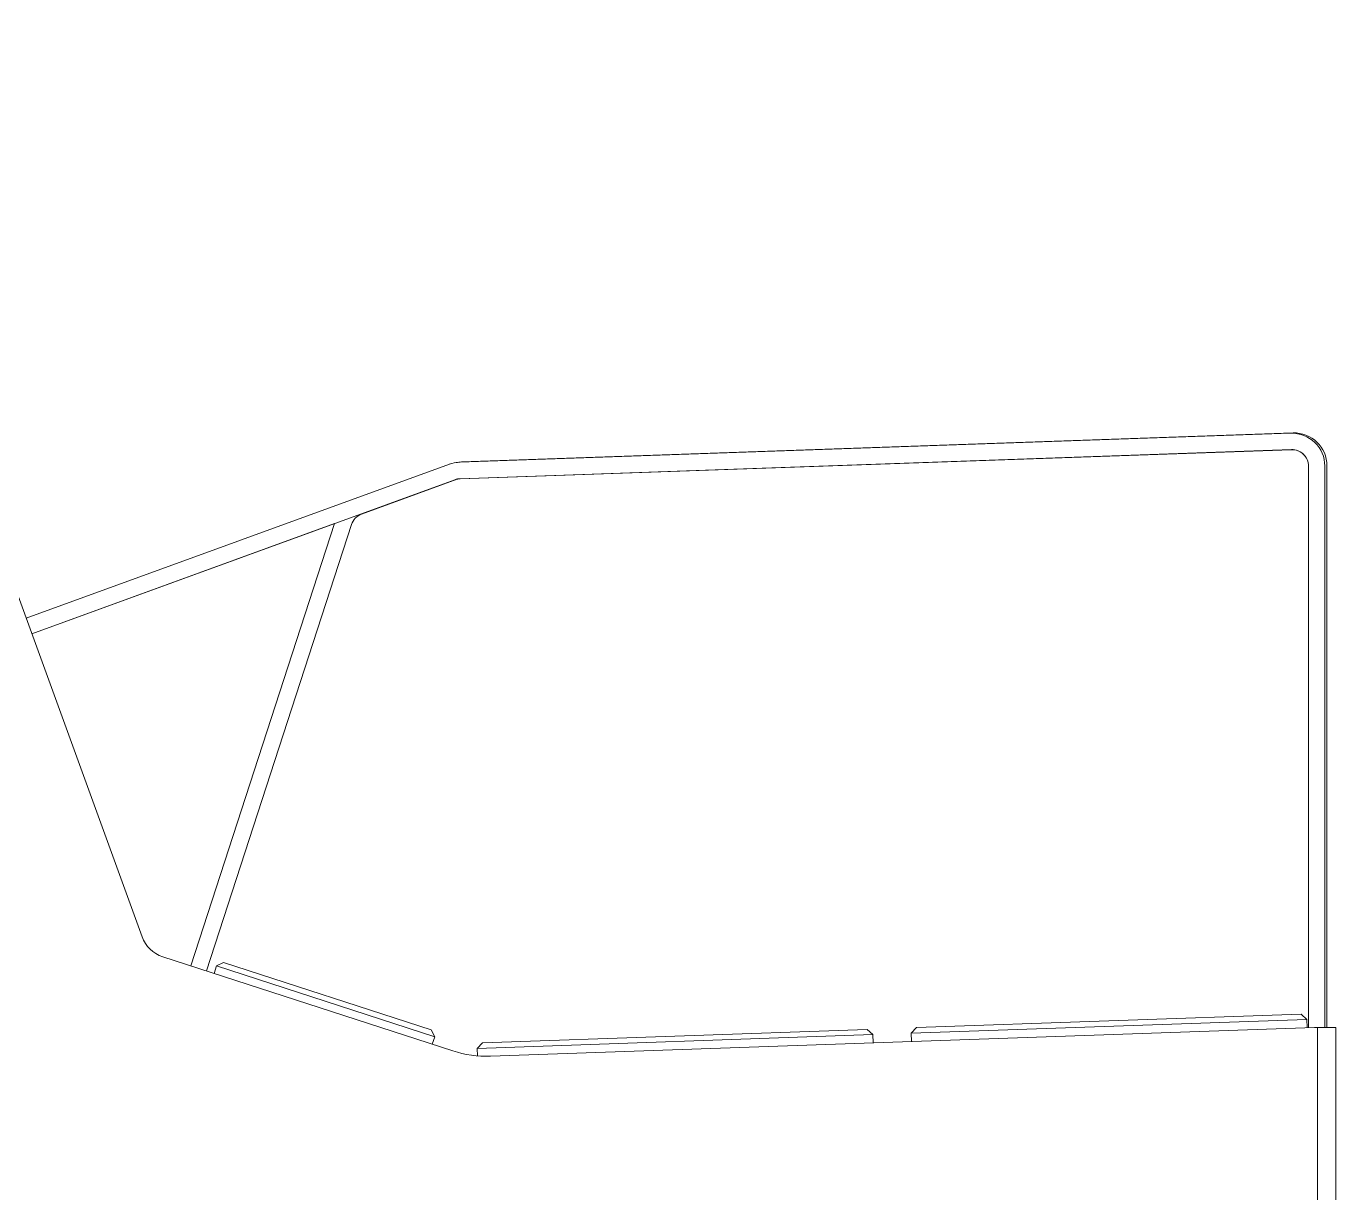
# Model space of a CAD drawing. Header units: millimetres. Extents: x 22162 to 28102, y 3160 to 7360.
# Drawn here: x 23541.4 to 24021, y 6257.6 to 6684.8 of the extents above; entities that cross this region are included whole.
import ezdxf

# ---------------------------------------------------------------- set-up
doc = ezdxf.new("R2010")
doc.units = ezdxf.units.MM
doc.header["$LTSCALE"] = 0.3
doc.layers.add('Visible', color=7, linetype='Continuous', lineweight=18)

msp = doc.modelspace()

# ---------------------------------------------------------------- linework, layer by layer
at = {"layer": 'Visible', "color": 0}
for p, q in [((23462.53, 6684.79), (23583.89, 6351.34)), ((24004.57, 6535.72), (23700.08, 6525.07)), ((24005.36, 6535.84), (23700.88, 6525.21)), ((24005.36, 6535.84), (23700.88, 6525.21)), ((24004.78, 6529.72), (23700.29, 6519.08)), ((24004.79, 6529.7), (23700.31, 6519.06)), ((23696.4, 6524.35), (23541.45, 6467.95)), ((24011, 6318.05), (24010.99, 6523.73)), ((24017, 6318.13), (24016.99, 6523.73)), ((24017.78, 6318.13), (24017.78, 6523.85)), ((24017.78, 6318.13), (24017.78, 6523.85)), ((23698.45, 6518.72), (23543.5, 6462.31)), ((23699.24, 6518.85), (23664.24, 6506.11)), ((23654.39, 6502.66), (23543.51, 6462.3)), ((23654.39, 6502.68), (23601.76, 6340.69)), ((23654.39, 6502.68), (23601.76, 6340.69)), ((23660.59, 6502.33), (23607.46, 6338.83)), ((23591.46, 6344.03), (23697.66, 6309.52)), ((23610.26, 6337.92), (23611.15, 6340.66)), ((23611.15, 6340.66), (23691.04, 6314.71)), ((23613.67, 6341.95), (23689.75, 6317.23)), ((23865.5, 6315.97), (24010.41, 6321.03)), ((23867.43, 6318.04), (24008.34, 6322.96)), ((24010.41, 6321.03), (24010.52, 6318.04)), ((23849.44, 6317.41), (23708.53, 6312.49)), ((23711.42, 6307.59), (24013.24, 6318.13)), ((23865.61, 6312.97), (23865.5, 6315.97)), ((24013.24, 6318.13), (24014.28, 6318.13)), ((24014.28, 5888.13), (24014.28, 6318.13)), ((24021.01, 6318.13), (24019.03, 6318.13)), ((24021.01, 6318.13), (24021.01, 5888.13)), ((23691.04, 6314.71), (23690.15, 6311.97)), ((23851.51, 6315.48), (23706.6, 6310.42)), ((23851.61, 6312.49), (23851.51, 6315.48)), ((23706.6, 6310.42), (23706.69, 6307.71))]:
    msp.add_line(p, q, dxfattribs=at)
for points in [[(23611.15, 6340.66), (23613.67, 6341.95)], [(23611.15, 6340.66), (23613.67, 6341.95)], [(24008.34, 6322.96), (24010.41, 6321.03)], [(24008.34, 6322.96), (24010.41, 6321.03)], [(23689.75, 6317.23), (23691.04, 6314.71)], [(23689.75, 6317.23), (23691.04, 6314.71)], [(23851.51, 6315.48), (23849.44, 6317.41)], [(23851.51, 6315.48), (23849.44, 6317.41)], [(23865.5, 6315.97), (23867.43, 6318.04)], [(23865.5, 6315.97), (23867.43, 6318.04)], [(24014.28, 6318.13), (24019.03, 6318.13)], [(24021.01, 6318.13), (24019.03, 6318.13)], [(23708.53, 6312.49), (23706.6, 6310.42)], [(23708.53, 6312.49), (23706.6, 6310.42)]]:
    msp.add_lwpolyline(points, dxfattribs=at)
for centre, radius, start, end in [((24004.99, 6523.73), 12, 0.003, 92.003), ((24005.78, 6523.85), 12, 0, 92), ((24004.99, 6523.73), 6, 0.003, 92.003), ((24005, 6523.7), 6, 27.8153, 92.0007), ((23700.5, 6513.08), 12, 92.003, 110.003), ((23701.29, 6513.21), 12, 92, 101.5926), ((23700.5, 6513.08), 6, 92.003, 110.003), ((23701.29, 6513.21), 6, 103.5109, 110), ((23701.29, 6513.21), 6, 103.5109, 110), ((23700.52, 6513.07), 6, 92.0007, 96.8661), ((23666.29, 6500.47), 6, 110, 162), ((23666.29, 6500.47), 6, 110, 162), ((23595.17, 6355.44), 12, 200, 252), ((23710.02, 6347.57), 40, 252, 272)]:
    msp.add_arc(centre, radius, start, end, dxfattribs=at)

doc.saveas('drawing.dxf')
